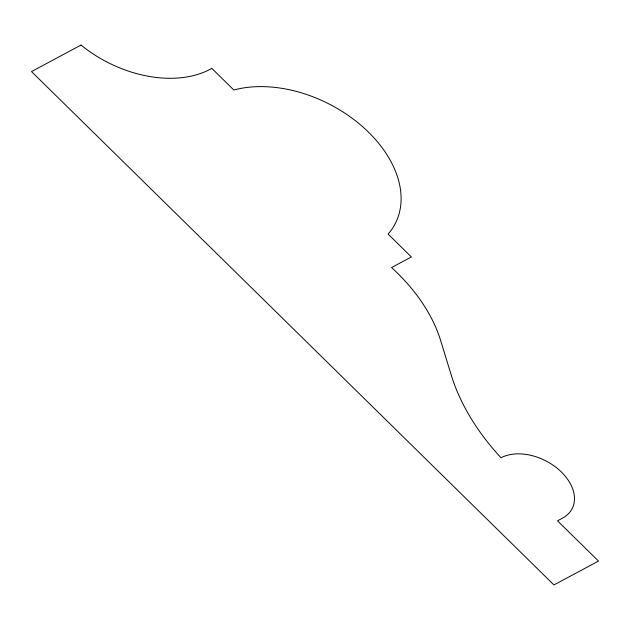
<?xml version="1.0" encoding="UTF-8"?>
<svg xmlns="http://www.w3.org/2000/svg" width="630" height="630" viewBox="0 0 630 630"><rect width="100%" height="100%" fill="white"/><g stroke="black" fill="none" stroke-linecap="round" stroke-linejoin="round"><path stroke-width="0.94" d="M81.01 45.061L31.5 71.568L553.943 584.939L598.5 561.078L557.526 520.821L562.472 518.167A45.376 30.539 27 0 0 561.448 472.067A45.376 30.539 27 0 0 501.015 457.774A228.761 153.964 27 0 1 451.293 375.22L440.638 340.507A167.076 112.447 27 0 0 391.569 267.561L411.374 256.961L388.104 234.092A113.439 76.348 27 0 0 365.841 129.615A113.439 76.348 27 0 0 233.825 90.011L211.79 68.355A104.163 70.103 27 0 1 81.01 45.061"/></g></svg>
